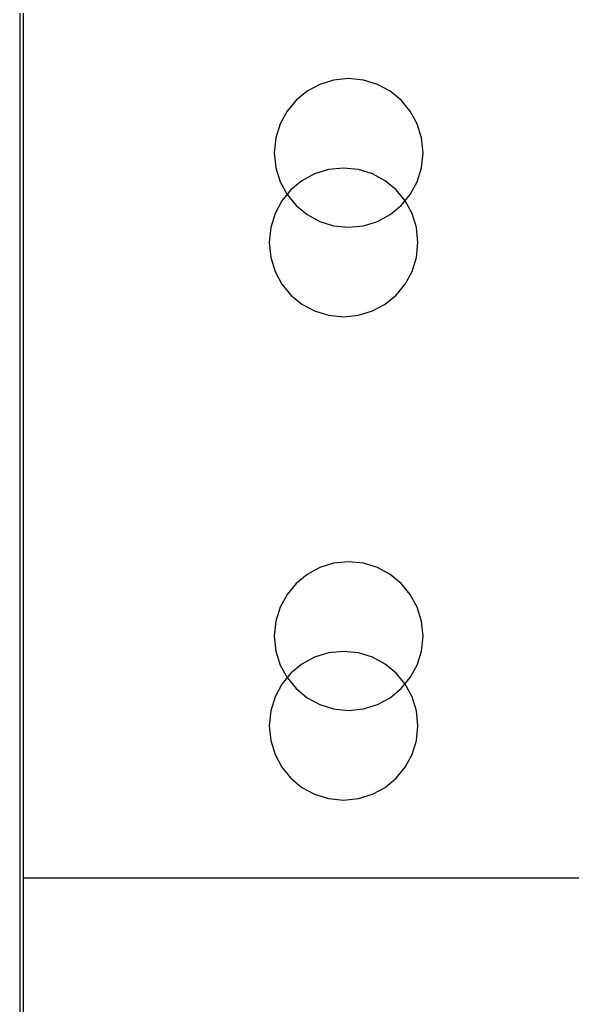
# Model space of a CAD drawing. Extents: x 1 to 47.7, y 0.2 to 35.
# Drawn here: x 11.602 to 11.974, y 12.101 to 12.763 of the extents above; entities that cross this region are included whole.
import ezdxf

# ---------------------------------------------------------------- set-up
doc = ezdxf.new("R2010")
doc.units = 0
doc.header["$MEASUREMENT"] = 0
for name, color, linetype in [('4_1__4U__UP_TO_ONE_IO_BOAR', 7, 'CONTINUOUS'), ('4_2__4U__FRONT_PANEL_W_24_', 7, 'CONTINUOUS'), ('5_1___24__TARGET_LEDS___12', 7, 'CONTINUOUS')]:
    doc.layers.add(name, color=color, linetype=linetype)

msp = doc.modelspace()

# ---------------------------------------------------------------- linework, layer by layer
at = {"layer": '4_1__4U__UP_TO_ONE_IO_BOAR'}
for points in [[(11.60446, 14.47367), (11.60446, 10.79851)], [(11.60446, 12.18645), (14.34452, 12.18645)]]:
    msp.add_lwpolyline(points, dxfattribs=at)
for points in [[(11.82343, 12.62393), (11.83351, 12.62495), (11.84289, 12.62787), (11.85139, 12.63248), (11.85879, 12.63859), (11.8649, 12.64599), (11.86952, 12.65449), (11.87243, 12.66388), (11.87345, 12.67396), (11.87243, 12.68403), (11.86952, 12.69342), (11.8649, 12.70191), (11.85879, 12.70931), (11.85139, 12.71541), (11.84289, 12.72002), (11.83351, 12.72294), (11.82343, 12.72395), (11.81335, 12.72294), (11.80397, 12.72002), (11.79548, 12.71541), (11.78809, 12.70931), (11.78199, 12.70191), (11.77738, 12.69342), (11.77448, 12.68403), (11.77346, 12.67396), (11.77448, 12.66388), (11.77738, 12.65449), (11.78199, 12.64599), (11.78809, 12.63859), (11.79548, 12.63248), (11.80397, 12.62787), (11.81335, 12.62495)], [(11.82343, 12.29894), (11.83351, 12.29996), (11.84289, 12.30288), (11.85139, 12.30749), (11.85879, 12.3136), (11.8649, 12.321), (11.86952, 12.3295), (11.87243, 12.33889), (11.87345, 12.34897), (11.87243, 12.35904), (11.86952, 12.36843), (11.8649, 12.37692), (11.85879, 12.38432), (11.85139, 12.39042), (11.84289, 12.39503), (11.83351, 12.39794), (11.82343, 12.39896), (11.81335, 12.39794), (11.80397, 12.39503), (11.79548, 12.39042), (11.78809, 12.38432), (11.78199, 12.37692), (11.77738, 12.36843), (11.77448, 12.35904), (11.77346, 12.34897), (11.77448, 12.33889), (11.77738, 12.3295), (11.78199, 12.321), (11.78809, 12.3136), (11.79548, 12.30749), (11.80397, 12.30288), (11.81335, 12.29996)]]:
    msp.add_lwpolyline(points, close=True, dxfattribs=at)
at = {"layer": '4_2__4U__FRONT_PANEL_W_24_'}
msp.add_lwpolyline([(11.60224, 14.47452), (11.60224, 8.99937)], dxfattribs=at)
for points in [[(11.81999, 12.56366), (11.83007, 12.56468), (11.83946, 12.5676), (11.84795, 12.57221), (11.85536, 12.57832), (11.86147, 12.58572), (11.86608, 12.59422), (11.869, 12.60361), (11.87001, 12.61368), (11.869, 12.62376), (11.86608, 12.63315), (11.86147, 12.64164), (11.85536, 12.64904), (11.84795, 12.65514), (11.83946, 12.65975), (11.83007, 12.66266), (11.81999, 12.66368), (11.80992, 12.66266), (11.80053, 12.65975), (11.79205, 12.65514), (11.78465, 12.64904), (11.77855, 12.64164), (11.77395, 12.63315), (11.77104, 12.62376), (11.77002, 12.61368), (11.77104, 12.60361), (11.77395, 12.59422), (11.77855, 12.58572), (11.78465, 12.57832), (11.79205, 12.57221), (11.80053, 12.5676), (11.80992, 12.56468)], [(11.81999, 12.23867), (11.83007, 12.23969), (11.83946, 12.2426), (11.84795, 12.24722), (11.85536, 12.25333), (11.86147, 12.26073), (11.86608, 12.26923), (11.869, 12.27862), (11.87001, 12.28869), (11.869, 12.29877), (11.86608, 12.30815), (11.86147, 12.31665), (11.85536, 12.32405), (11.84795, 12.33015), (11.83946, 12.33476), (11.83007, 12.33767), (11.81999, 12.33869), (11.80992, 12.33767), (11.80053, 12.33476), (11.79205, 12.33015), (11.78465, 12.32405), (11.77855, 12.31665), (11.77395, 12.30815), (11.77104, 12.29877), (11.77002, 12.28869), (11.77104, 12.27862), (11.77395, 12.26923), (11.77855, 12.26073), (11.78465, 12.25333), (11.79205, 12.24722), (11.80053, 12.2426), (11.80992, 12.23969)]]:
    msp.add_lwpolyline(points, close=True, dxfattribs=at)
at = {"layer": '5_1___24__TARGET_LEDS___12'}
msp.add_lwpolyline([(11.60224, 14.47452), (11.60224, 8.99937)], dxfattribs=at)
for points in [[(11.81999, 12.56366), (11.83007, 12.56468), (11.83946, 12.5676), (11.84795, 12.57221), (11.85536, 12.57832), (11.86147, 12.58572), (11.86608, 12.59422), (11.869, 12.60361), (11.87001, 12.61368), (11.869, 12.62376), (11.86608, 12.63315), (11.86147, 12.64164), (11.85536, 12.64904), (11.84795, 12.65514), (11.83946, 12.65975), (11.83007, 12.66266), (11.81999, 12.66368), (11.80992, 12.66266), (11.80053, 12.65975), (11.79205, 12.65514), (11.78465, 12.64904), (11.77855, 12.64164), (11.77395, 12.63315), (11.77104, 12.62376), (11.77002, 12.61368), (11.77104, 12.60361), (11.77395, 12.59422), (11.77855, 12.58572), (11.78465, 12.57832), (11.79205, 12.57221), (11.80053, 12.5676), (11.80992, 12.56468)], [(11.81999, 12.23867), (11.83007, 12.23969), (11.83946, 12.2426), (11.84795, 12.24722), (11.85536, 12.25333), (11.86147, 12.26073), (11.86608, 12.26923), (11.869, 12.27862), (11.87001, 12.28869), (11.869, 12.29877), (11.86608, 12.30815), (11.86147, 12.31665), (11.85536, 12.32405), (11.84795, 12.33015), (11.83946, 12.33476), (11.83007, 12.33767), (11.81999, 12.33869), (11.80992, 12.33767), (11.80053, 12.33476), (11.79205, 12.33015), (11.78465, 12.32405), (11.77855, 12.31665), (11.77395, 12.30815), (11.77104, 12.29877), (11.77002, 12.28869), (11.77104, 12.27862), (11.77395, 12.26923), (11.77855, 12.26073), (11.78465, 12.25333), (11.79205, 12.24722), (11.80053, 12.2426), (11.80992, 12.23969)]]:
    msp.add_lwpolyline(points, close=True, dxfattribs=at)

doc.saveas('drawing.dxf')
